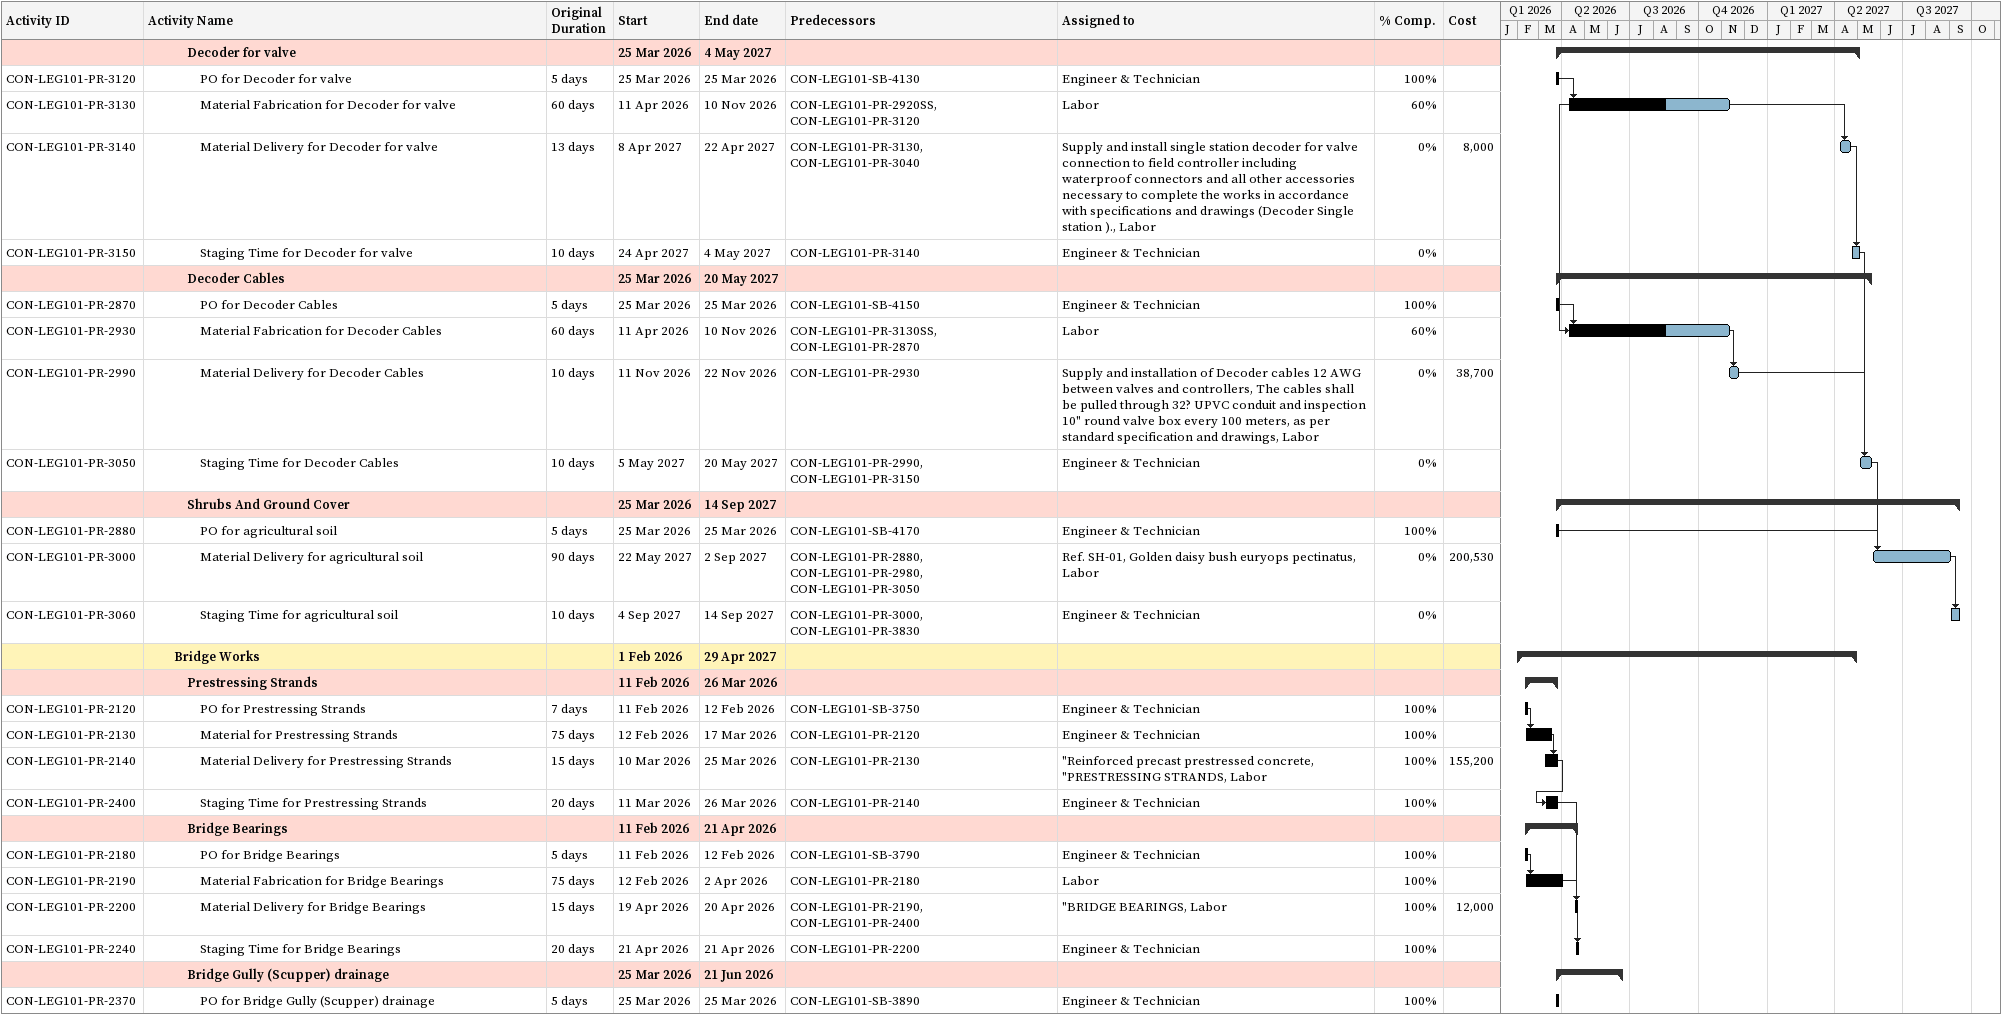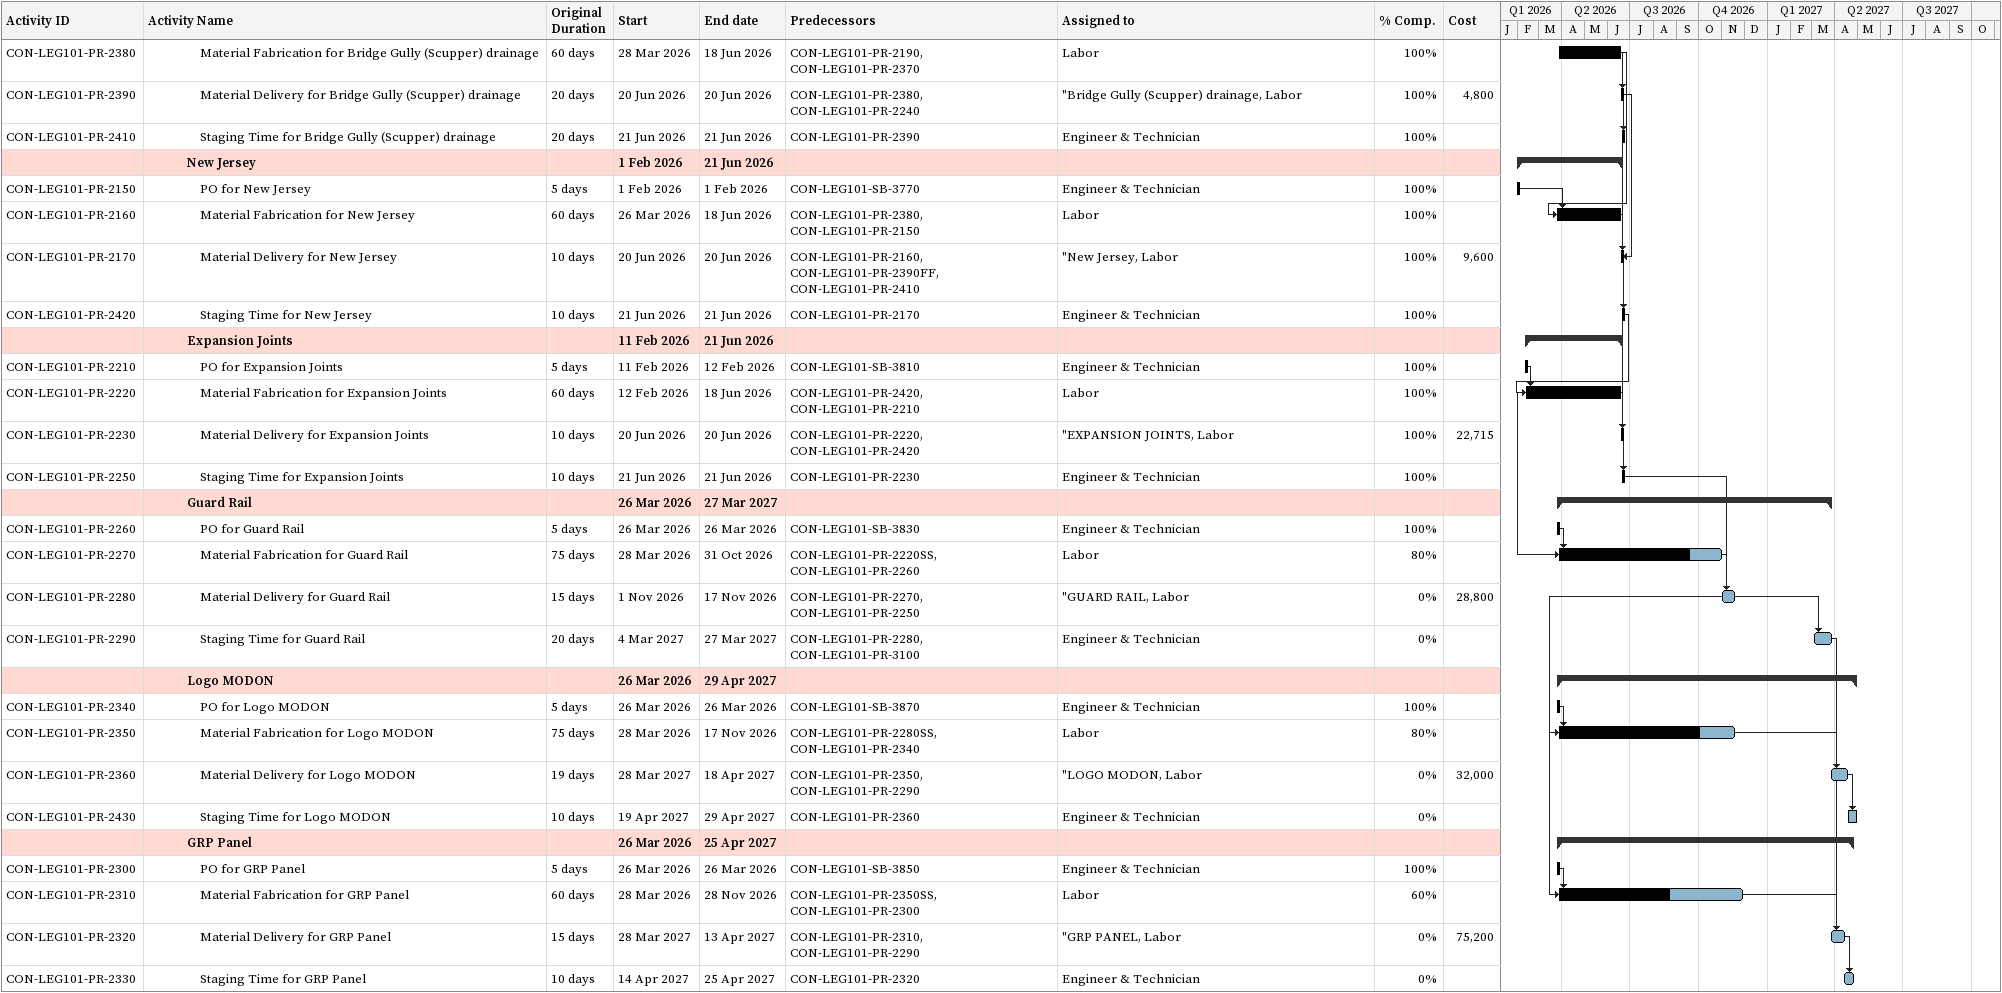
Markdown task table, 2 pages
| ID | Level | Task | Original duration | Start | Finish | Predecessors | Resources | % complete | Cost |
|---|---|---|---|---|---|---|---|---|---|
|  | 4 | **Decoder for valve** |  | 2026-03-25 | 2027-05-04 |  |  |  |  |
| CON-LEG101-PR-3120 | 5 | PO for Decoder for valve | 5d | 2026-03-25 | 2026-03-25 | CON-LEG101-SB-4130 | Engineer & Technician | 100 |  |
| CON-LEG101-PR-3130 | 5 | Material Fabrication for Decoder for valve | 60d | 2026-04-11 | 2026-11-10 | CON-LEG101-PR-2920SS, CON-LEG101-PR-3120 | Labor | 60 |  |
| CON-LEG101-PR-3140 | 5 | Material Delivery for Decoder for valve | 13d | 2027-04-08 | 2027-04-22 | CON-LEG101-PR-3130, CON-LEG101-PR-3040 | Supply and install single station decoder for valve connection to field controller including waterproof connectors and all other accessories necessary to complete the works in accordance with specifications and drawings (Decoder Single station )., Labor | 0 | 8000 |
| CON-LEG101-PR-3150 | 5 | Staging Time for Decoder for valve | 10d | 2027-04-24 | 2027-05-04 | CON-LEG101-PR-3140 | Engineer & Technician | 0 |  |
|  | 4 | **Decoder Cables** |  | 2026-03-25 | 2027-05-20 |  |  |  |  |
| CON-LEG101-PR-2870 | 5 | PO for Decoder Cables | 5d | 2026-03-25 | 2026-03-25 | CON-LEG101-SB-4150 | Engineer & Technician | 100 |  |
| CON-LEG101-PR-2930 | 5 | Material Fabrication for Decoder Cables | 60d | 2026-04-11 | 2026-11-10 | CON-LEG101-PR-3130SS, CON-LEG101-PR-2870 | Labor | 60 |  |
| CON-LEG101-PR-2990 | 5 | Material Delivery for Decoder Cables | 10d | 2026-11-11 | 2026-11-22 | CON-LEG101-PR-2930 | Supply and installation of Decoder cables 12 AWG between valves and controllers, The cables shall be pulled through 32? UPVC conduit and inspection 10" round valve box every 100 meters, as per standard specification and drawings, Labor | 0 | 38700 |
| CON-LEG101-PR-3050 | 5 | Staging Time for Decoder Cables | 10d | 2027-05-05 | 2027-05-20 | CON-LEG101-PR-2990, CON-LEG101-PR-3150 | Engineer & Technician | 0 |  |
|  | 4 | **Shrubs And Ground Cover** |  | 2026-03-25 | 2027-09-14 |  |  |  |  |
| CON-LEG101-PR-2880 | 5 | PO for agricultural soil | 5d | 2026-03-25 | 2026-03-25 | CON-LEG101-SB-4170 | Engineer & Technician | 100 |  |
| CON-LEG101-PR-3000 | 5 | Material Delivery for agricultural soil | 90d | 2027-05-22 | 2027-09-02 | CON-LEG101-PR-2880, CON-LEG101-PR-2980, CON-LEG101-PR-3050 | Ref. SH-01, Golden daisy bush euryops pectinatus, Labor | 0 | 200530 |
| CON-LEG101-PR-3060 | 5 | Staging Time for agricultural soil | 10d | 2027-09-04 | 2027-09-14 | CON-LEG101-PR-3000, CON-LEG101-PR-3830 | Engineer & Technician | 0 |  |
|  | 3 | **Bridge Works** |  | 2026-02-01 | 2027-04-29 |  |  |  |  |
|  | 4 | **Prestressing Strands** |  | 2026-02-11 | 2026-03-26 |  |  |  |  |
| CON-LEG101-PR-2120 | 5 | PO for Prestressing Strands | 7d | 2026-02-11 | 2026-02-12 | CON-LEG101-SB-3750 | Engineer & Technician | 100 |  |
| CON-LEG101-PR-2130 | 5 | Material for Prestressing Strands | 75d | 2026-02-12 | 2026-03-17 | CON-LEG101-PR-2120 | Engineer & Technician | 100 |  |
| CON-LEG101-PR-2140 | 5 | Material Delivery for Prestressing Strands | 15d | 2026-03-10 | 2026-03-25 | CON-LEG101-PR-2130 | "Reinforced precast prestressed concrete, "PRESTRESSING STRANDS, Labor | 100 | 155200 |
| CON-LEG101-PR-2400 | 5 | Staging Time for Prestressing Strands | 20d | 2026-03-11 | 2026-03-26 | CON-LEG101-PR-2140 | Engineer & Technician | 100 |  |
|  | 4 | **Bridge Bearings** |  | 2026-02-11 | 2026-04-21 |  |  |  |  |
| CON-LEG101-PR-2180 | 5 | PO for Bridge Bearings | 5d | 2026-02-11 | 2026-02-12 | CON-LEG101-SB-3790 | Engineer & Technician | 100 |  |
| CON-LEG101-PR-2190 | 5 | Material Fabrication for Bridge Bearings | 75d | 2026-02-12 | 2026-04-02 | CON-LEG101-PR-2180 | Labor | 100 |  |
| CON-LEG101-PR-2200 | 5 | Material Delivery for Bridge Bearings | 15d | 2026-04-19 | 2026-04-20 | CON-LEG101-PR-2190, CON-LEG101-PR-2400 | "BRIDGE BEARINGS, Labor | 100 | 12000 |
| CON-LEG101-PR-2240 | 5 | Staging Time for Bridge Bearings | 20d | 2026-04-21 | 2026-04-21 | CON-LEG101-PR-2200 | Engineer & Technician | 100 |  |
|  | 4 | **Bridge Gully (Scupper) drainage** |  | 2026-03-25 | 2026-06-21 |  |  |  |  |
| CON-LEG101-PR-2370 | 5 | PO for Bridge Gully (Scupper) drainage | 5d | 2026-03-25 | 2026-03-25 | CON-LEG101-SB-3890 | Engineer & Technician | 100 |  |
| CON-LEG101-PR-2380 | 5 | Material Fabrication for Bridge Gully (Scupper) drainage | 60d | 2026-03-28 | 2026-06-18 | CON-LEG101-PR-2190, CON-LEG101-PR-2370 | Labor | 100 |  |
| CON-LEG101-PR-2390 | 5 | Material Delivery for Bridge Gully (Scupper) drainage | 20d | 2026-06-20 | 2026-06-20 | CON-LEG101-PR-2380, CON-LEG101-PR-2240 | "Bridge Gully (Scupper) drainage, Labor | 100 | 4800 |
| CON-LEG101-PR-2410 | 5 | Staging Time for Bridge Gully (Scupper) drainage | 20d | 2026-06-21 | 2026-06-21 | CON-LEG101-PR-2390 | Engineer & Technician | 100 |  |
|  | 4 | **New Jersey** |  | 2026-02-01 | 2026-06-21 |  |  |  |  |
| CON-LEG101-PR-2150 | 5 | PO for New Jersey | 5d | 2026-02-01 | 2026-02-01 | CON-LEG101-SB-3770 | Engineer & Technician | 100 |  |
| CON-LEG101-PR-2160 | 5 | Material Fabrication for New Jersey | 60d | 2026-03-26 | 2026-06-18 | CON-LEG101-PR-2380, CON-LEG101-PR-2150 | Labor | 100 |  |
| CON-LEG101-PR-2170 | 5 | Material Delivery for New Jersey | 10d | 2026-06-20 | 2026-06-20 | CON-LEG101-PR-2160, CON-LEG101-PR-2390FF, CON-LEG101-PR-2410 | "New Jersey, Labor | 100 | 9600 |
| CON-LEG101-PR-2420 | 5 | Staging Time for New Jersey | 10d | 2026-06-21 | 2026-06-21 | CON-LEG101-PR-2170 | Engineer & Technician | 100 |  |
|  | 4 | **Expansion Joints** |  | 2026-02-11 | 2026-06-21 |  |  |  |  |
| CON-LEG101-PR-2210 | 5 | PO for Expansion Joints | 5d | 2026-02-11 | 2026-02-12 | CON-LEG101-SB-3810 | Engineer & Technician | 100 |  |
| CON-LEG101-PR-2220 | 5 | Material Fabrication for Expansion Joints | 60d | 2026-02-12 | 2026-06-18 | CON-LEG101-PR-2420, CON-LEG101-PR-2210 | Labor | 100 |  |
| CON-LEG101-PR-2230 | 5 | Material Delivery for Expansion Joints | 10d | 2026-06-20 | 2026-06-20 | CON-LEG101-PR-2220, CON-LEG101-PR-2420 | "EXPANSION JOINTS, Labor | 100 | 22715 |
| CON-LEG101-PR-2250 | 5 | Staging Time for Expansion Joints | 10d | 2026-06-21 | 2026-06-21 | CON-LEG101-PR-2230 | Engineer & Technician | 100 |  |
|  | 4 | **Guard Rail** |  | 2026-03-26 | 2027-03-27 |  |  |  |  |
| CON-LEG101-PR-2260 | 5 | PO for Guard Rail | 5d | 2026-03-26 | 2026-03-26 | CON-LEG101-SB-3830 | Engineer & Technician | 100 |  |
| CON-LEG101-PR-2270 | 5 | Material Fabrication for Guard Rail | 75d | 2026-03-28 | 2026-10-31 | CON-LEG101-PR-2220SS, CON-LEG101-PR-2260 | Labor | 80 |  |
| CON-LEG101-PR-2280 | 5 | Material Delivery for Guard Rail | 15d | 2026-11-01 | 2026-11-17 | CON-LEG101-PR-2270, CON-LEG101-PR-2250 | "GUARD RAIL, Labor | 0 | 28800 |
| CON-LEG101-PR-2290 | 5 | Staging Time for Guard Rail | 20d | 2027-03-04 | 2027-03-27 | CON-LEG101-PR-2280, CON-LEG101-PR-3100 | Engineer & Technician | 0 |  |
|  | 4 | **Logo MODON** |  | 2026-03-26 | 2027-04-29 |  |  |  |  |
| CON-LEG101-PR-2340 | 5 | PO for Logo MODON | 5d | 2026-03-26 | 2026-03-26 | CON-LEG101-SB-3870 | Engineer & Technician | 100 |  |
| CON-LEG101-PR-2350 | 5 | Material Fabrication for Logo MODON | 75d | 2026-03-28 | 2026-11-17 | CON-LEG101-PR-2280SS, CON-LEG101-PR-2340 | Labor | 80 |  |
| CON-LEG101-PR-2360 | 5 | Material Delivery for Logo MODON | 19d | 2027-03-28 | 2027-04-18 | CON-LEG101-PR-2350, CON-LEG101-PR-2290 | "LOGO MODON, Labor | 0 | 32000 |
| CON-LEG101-PR-2430 | 5 | Staging Time for Logo MODON | 10d | 2027-04-19 | 2027-04-29 | CON-LEG101-PR-2360 | Engineer & Technician | 0 |  |
|  | 4 | **GRP Panel** |  | 2026-03-26 | 2027-04-25 |  |  |  |  |
| CON-LEG101-PR-2300 | 5 | PO for GRP Panel | 5d | 2026-03-26 | 2026-03-26 | CON-LEG101-SB-3850 | Engineer & Technician | 100 |  |
| CON-LEG101-PR-2310 | 5 | Material Fabrication for GRP Panel | 60d | 2026-03-28 | 2026-11-28 | CON-LEG101-PR-2350SS, CON-LEG101-PR-2300 | Labor | 60 |  |
| CON-LEG101-PR-2320 | 5 | Material Delivery for GRP Panel | 15d | 2027-03-28 | 2027-04-13 | CON-LEG101-PR-2310, CON-LEG101-PR-2290 | "GRP PANEL, Labor | 0 | 75200 |
| CON-LEG101-PR-2330 | 5 | Staging Time for GRP Panel | 10d | 2027-04-14 | 2027-04-25 | CON-LEG101-PR-2320 | Engineer & Technician | 0 |  |
